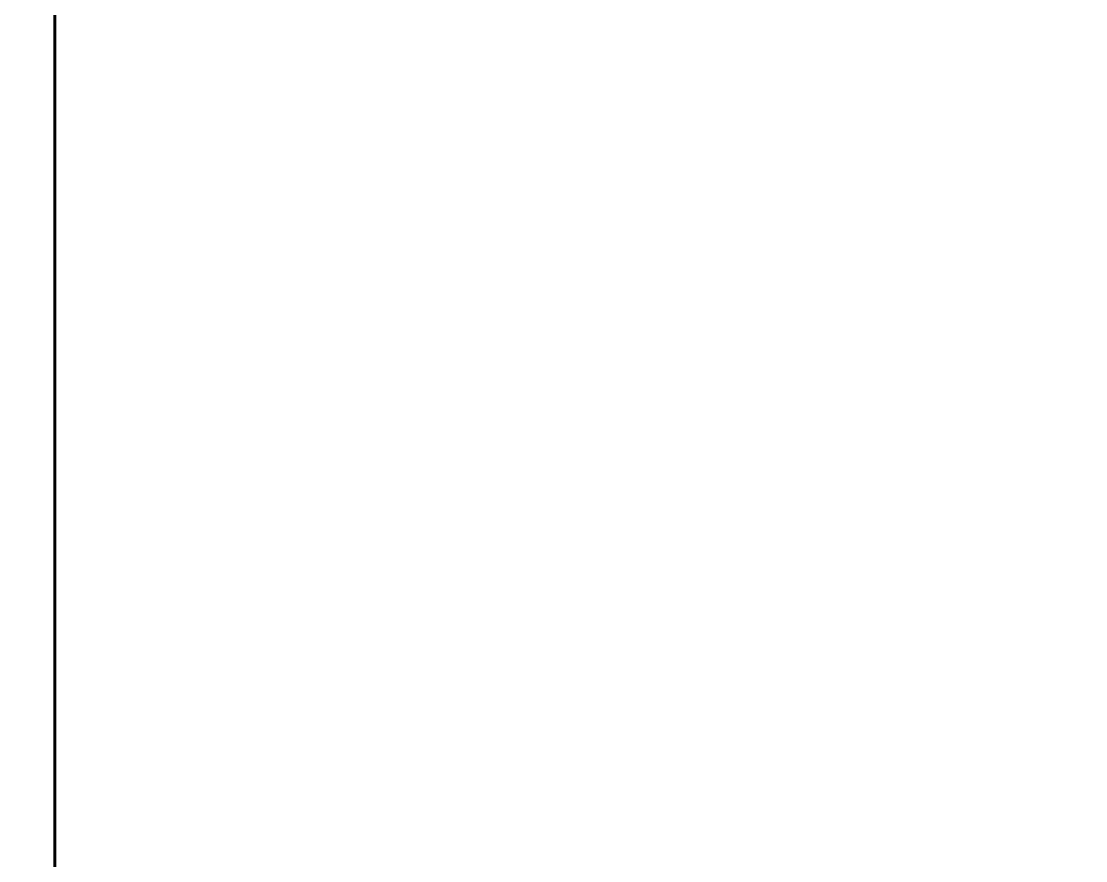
# Model space of a CAD drawing. Header units: inches. Extents: x -4169 to -1846, y 9706 to 12377.
# Drawn here: x -3851.907 to -3850.04, y 10394.33 to 10395.803 of the extents above; entities that cross this region are included whole.
import ezdxf

# ---------------------------------------------------------------- set-up
doc = ezdxf.new("R2010")
doc.units = ezdxf.units.IN
doc.header["$MEASUREMENT"] = 0
for name, color, linetype, lineweight in [('0-1', 7, 'Continuous', 5), ('A-WALL-3', 50, 'Continuous', 60), ('A-WALL-PATT-2', 253, 'Continuous', 9)]:
    doc.layers.add(name, color=color, linetype=linetype, lineweight=lineweight)

# ---------------------------------------------------------------- blocks, each defined once
blk = doc.blocks.new('CTR - 1st Phase - Unit Layouts_rvt-1-ENLARGED RCP - 3RD FLOOR PLAN')
at = {"layer": 'A-WALL-PATT-2'}
h = blk.add_hatch(dxfattribs=at)
h.set_pattern_fill('FP_2', color=256, style=0, pattern_type=2)
h.set_pattern_definition([(216.87, (4.265, 10.662), (31.9871619, 21.32545714), [5.331, -47.981]), (206.565, (10.662, 7.464), (-10.662476, -10.6620098), [11.921, -11.921]), (198.435, (10.662, 2.132), (-21.3244936, -10.6625869), [6.744, -26.974])])
h.paths.add_polyline_path([(-3823.7222, 10392.4644), (-3820.2222, 10392.4644), (-3820.2222, 10395.9644), (-3852.4737, 10395.9615), (-3852.4737, 10392.4644), (-3830.19, 10392.4644)], flags=0)
blk = doc.blocks.new('CTR - 1st Phase - Shell_rvt-1-ENLARGED RCP - 3RD FLOOR PLAN')
at = {"layer": 'A-WALL-3'}
blk.add_line((-3851.8487, 10435.1769), (-3851.8487, 10319.4144), dxfattribs=at)

msp = doc.modelspace()

# ---------------------------------------------------------------- block references
at = {"layer": '0-1'}
for name in ['CTR - 1st Phase - Shell_rvt-1-ENLARGED RCP - 3RD FLOOR PLAN', 'CTR - 1st Phase - Unit Layouts_rvt-1-ENLARGED RCP - 3RD FLOOR PLAN']:
    msp.add_blockref(name, (0, 0), dxfattribs=at)

doc.saveas('drawing.dxf')
